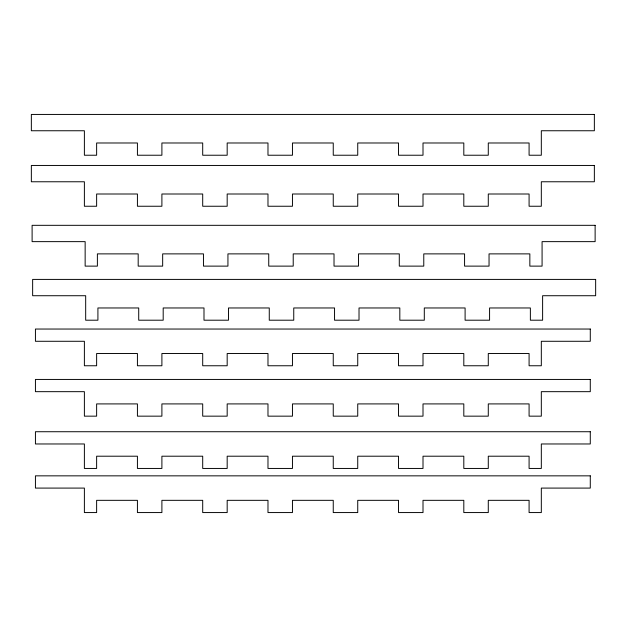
<?xml version="1.0" encoding="UTF-8"?>
<svg xmlns="http://www.w3.org/2000/svg" width="627" height="627" viewBox="0 0 627 627"><rect width="100%" height="100%" fill="white"/><g stroke="black" fill="none" stroke-linecap="round" stroke-linejoin="round"><path stroke-width="0.94" d="M594.357 114.435L31.35 114.435L31.35 130.753L84.386 130.753L84.386 155.23L96.629 155.23L96.629 142.987L137.423 142.987L137.423 155.23L161.899 155.23L161.899 142.987L202.701 142.987L202.701 155.23L227.178 155.23L227.178 142.987L267.98 142.987L267.98 155.23L292.456 155.23L292.456 142.987L333.25 142.987L333.25 155.23L357.735 155.23L357.735 142.987L398.529 142.987L398.529 155.23L423.006 155.23L423.006 142.987L463.808 142.987L463.808 155.23L488.284 155.23L488.284 142.987L529.086 142.987L529.086 155.23L541.32 155.23L541.32 130.753L594.357 130.753L594.357 114.435M594.357 165.45L31.35 165.45L31.35 181.767L84.386 181.767L84.386 206.244L96.629 206.244L96.629 194.002L137.423 194.002L137.423 206.244L161.899 206.244L161.899 194.002L202.701 194.002L202.701 206.244L227.178 206.244L227.178 194.002L267.98 194.002L267.98 206.244L292.456 206.244L292.456 194.002L333.25 194.002L333.25 206.244L357.735 206.244L357.735 194.002L398.529 194.002L398.529 206.244L423.006 206.244L423.006 194.002L463.808 194.002L463.808 206.244L488.284 206.244L488.284 194.002L529.086 194.002L529.086 206.244L541.32 206.244L541.32 181.767L594.357 181.767L594.357 165.45M595.125 225.32L32.11 225.32L32.11 241.638L85.147 241.638L85.147 266.122L97.389 266.122L97.389 253.88L138.183 253.88L138.183 266.122L162.667 266.122L162.667 253.88L203.462 253.88L203.462 266.122L227.938 266.122L227.938 253.88L268.74 253.88L268.74 266.122L293.217 266.122L293.217 253.88L334.019 253.88L334.019 266.122L358.495 266.122L358.495 253.88L399.289 253.88L399.289 266.122L423.774 266.122L423.774 253.88L464.568 253.88L464.568 266.122L489.044 266.122L489.044 253.88L529.846 253.88L529.846 266.122L542.081 266.122L542.081 241.638L595.125 241.638L595.125 225.32M595.65 279.407L32.643 279.407L32.643 295.725L85.68 295.725L85.68 320.201L97.914 320.201L97.914 307.967L138.716 307.967L138.716 320.201L163.192 320.201L163.192 307.967L203.994 307.967L203.994 320.201L228.471 320.201L228.471 307.967L269.265 307.967L269.265 320.201L293.75 320.201L293.75 307.967L334.544 307.967L334.544 320.201L359.02 320.201L359.02 307.967L399.822 307.967L399.822 320.201L424.299 320.201L424.299 307.967L465.101 307.967L465.101 320.201L489.577 320.201L489.577 307.967L530.371 307.967L530.371 320.201L542.614 320.201L542.614 295.725L595.65 295.725L595.65 279.407M590.281 329.042L35.433 329.042L35.433 341.284L84.386 341.284L84.386 365.76L96.629 365.76L96.629 353.518L137.423 353.518L137.423 365.76L161.899 365.76L161.899 353.518L202.701 353.518L202.701 365.76L227.178 365.76L227.178 353.518L267.98 353.518L267.98 365.76L292.456 365.76L292.456 353.518L333.25 353.518L333.25 365.76L357.735 365.76L357.735 353.518L398.529 353.518L398.529 365.76L423.006 365.76L423.006 353.518L463.808 353.518L463.808 365.76L488.284 365.76L488.284 353.518L529.086 353.518L529.086 365.76L541.32 365.76L541.32 341.284L590.281 341.284L590.281 329.042M590.281 379.437L35.433 379.437L35.433 391.671L84.386 391.671L84.386 416.156L96.629 416.156L96.629 403.913L137.423 403.913L137.423 416.156L161.899 416.156L161.899 403.913L202.701 403.913L202.701 416.156L227.178 416.156L227.178 403.913L267.98 403.913L267.98 416.156L292.456 416.156L292.456 403.913L333.25 403.913L333.25 416.156L357.735 416.156L357.735 403.913L398.529 403.913L398.529 416.156L423.006 416.156L423.006 403.913L463.808 403.913L463.808 416.156L488.284 416.156L488.284 403.913L529.086 403.913L529.086 416.156L541.32 416.156L541.32 391.671L590.281 391.671L590.281 379.437M590.281 431.729L35.433 431.729L35.433 443.971L84.386 443.971L84.386 468.447L96.629 468.447L96.629 456.205L137.423 456.205L137.423 468.447L161.899 468.447L161.899 456.205L202.701 456.205L202.701 468.447L227.178 468.447L227.178 456.205L267.98 456.205L267.98 468.447L292.456 468.447L292.456 456.205L333.25 456.205L333.25 468.447L357.735 468.447L357.735 456.205L398.529 456.205L398.529 468.447L423.006 468.447L423.006 456.205L463.808 456.205L463.808 468.447L488.284 468.447L488.284 456.205L529.086 456.205L529.086 468.447L541.32 468.447L541.32 443.971L590.281 443.971L590.281 431.729M590.281 475.846L35.433 475.846L35.433 488.088L84.386 488.088L84.386 512.565L96.629 512.565L96.629 500.33L137.423 500.33L137.423 512.565L161.899 512.565L161.899 500.33L202.701 500.33L202.701 512.565L227.178 512.565L227.178 500.33L267.98 500.33L267.98 512.565L292.456 512.565L292.456 500.33L333.25 500.33L333.25 512.565L357.735 512.565L357.735 500.33L398.529 500.33L398.529 512.565L423.006 512.565L423.006 500.33L463.808 500.33L463.808 512.565L488.284 512.565L488.284 500.33L529.086 500.33L529.086 512.565L541.32 512.565L541.32 488.088L590.281 488.088L590.281 475.846"/></g></svg>
